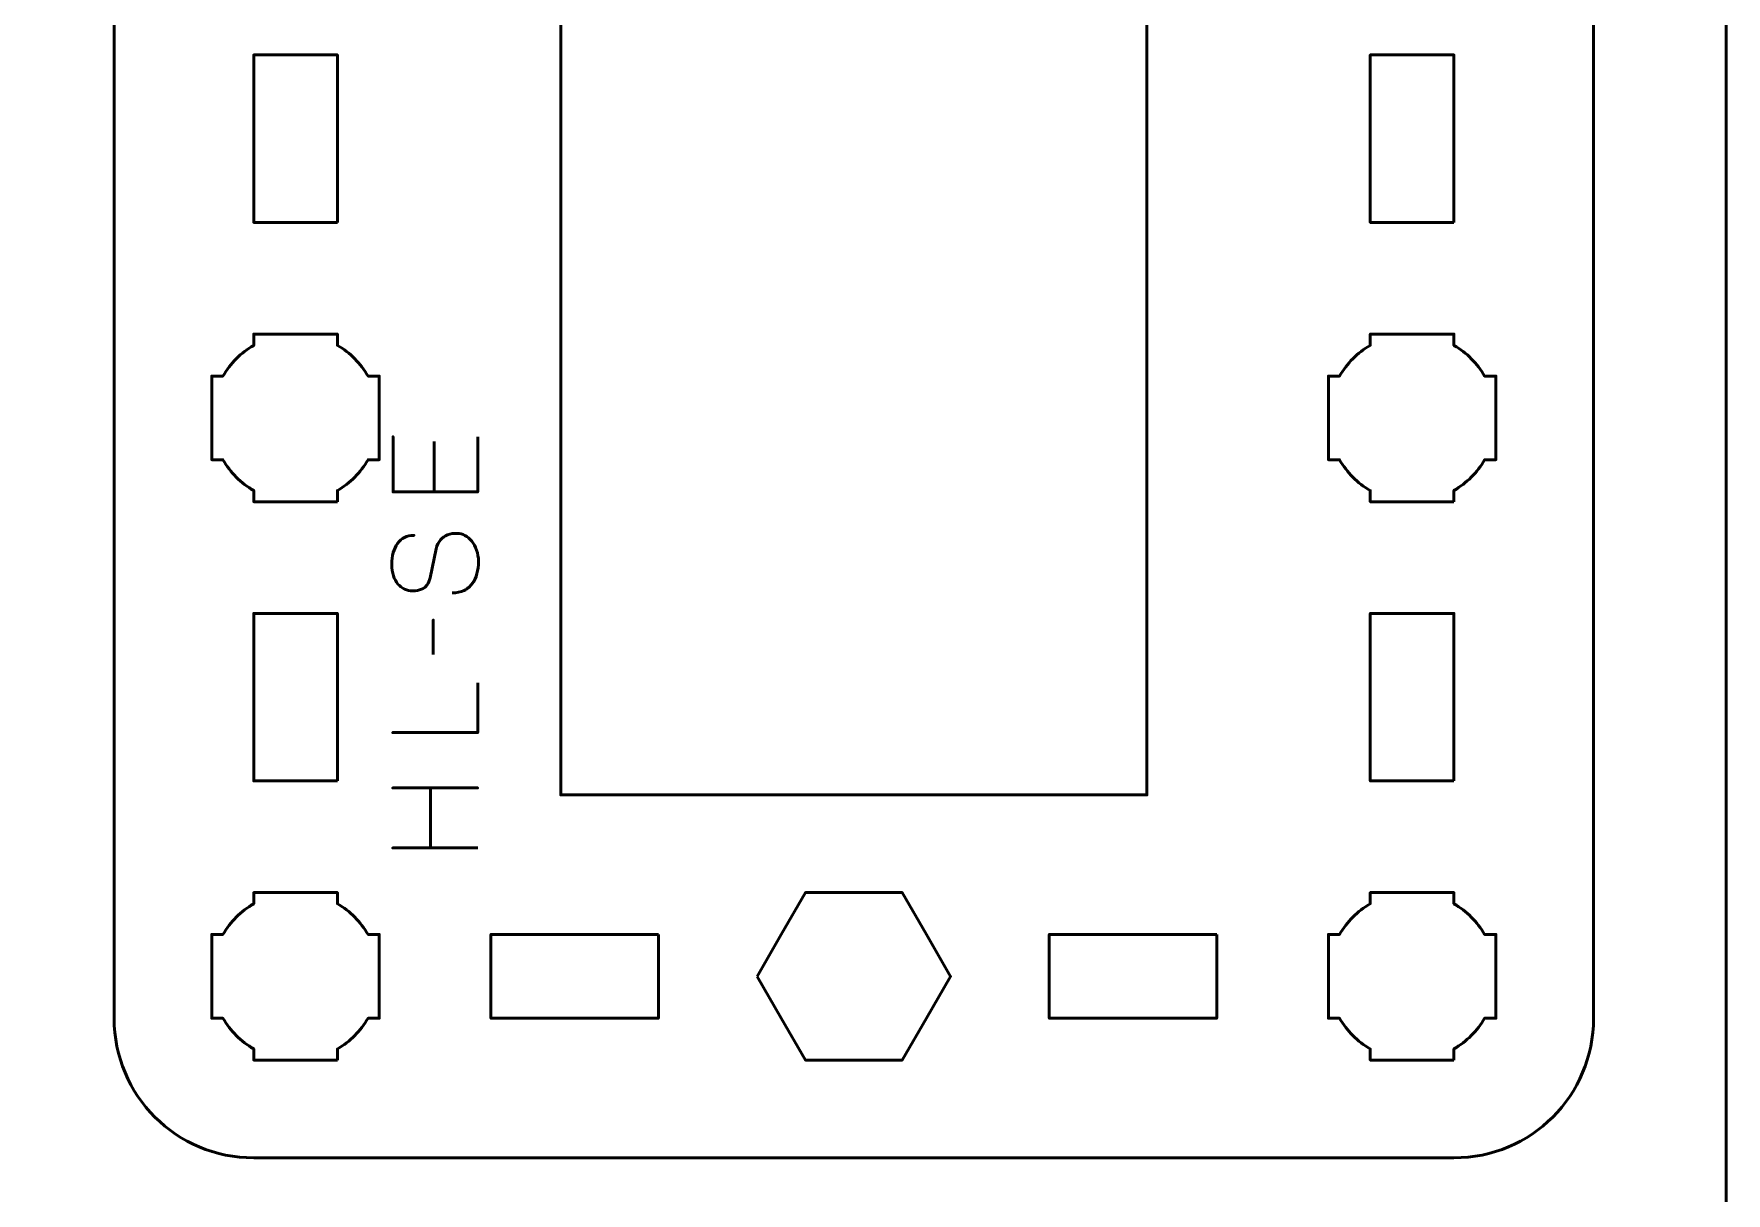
# Model space of a CAD drawing. Header units: centimetres. Extents: x -22.6 to 1.6, y -29.7 to 0.
# Drawn here: x -4.44 to 1.63, y -24.61 to -20.46 of the extents above; entities that cross this region are included whole.
import ezdxf

# ---------------------------------------------------------------- set-up
doc = ezdxf.new("R2010")
doc.units = ezdxf.units.CM
doc.header["$MEASUREMENT"] = 0
doc.layers.add('Layer 1', color=7, linetype='Continuous')

msp = doc.modelspace()

# ---------------------------------------------------------------- linework, layer by layer
at = {"layer": 'Layer 1', "color": 22, "lineweight": 53}
msp.add_open_spline([(-22.62502, -29.19995), (-22.62502, -29.19995), (-22.62502, -0.49992), (-22.62502, -0.49992), (-22.62502, -0.49992), (-22.62502, -0.22295), (-22.40193, 0.00004), (-22.12493, 0.00004), (-22.12493, 0.00004), (-22.12493, 0.00004), (1.12492, 0.00004), (1.12492, 0.00004), (1.12492, 0.00004), (1.40206, 0.00004), (1.62502, -0.22295), (1.62502, -0.49992), (1.62502, -0.49992), (1.62502, -0.49992), (1.62502, -29.19995), (1.62502, -29.19995), (1.62502, -29.19995), (1.62502, -29.47695), (1.40206, -29.70004), (1.12492, -29.70004), (1.12492, -29.70004), (1.12492, -29.70004), (-22.12493, -29.70004), (-22.12493, -29.70004), (-22.12493, -29.70004), (-22.40193, -29.70004), (-22.62502, -29.47695), (-22.62502, -29.19995)], degree=3, knots=[0, 0, 0, 0, 0.125, 0.125, 0.125, 0.125, 0.25, 0.25, 0.25, 0.25, 0.375, 0.375, 0.375, 0.375, 0.5, 0.5, 0.5, 0.5, 0.625, 0.625, 0.625, 0.625, 0.75, 0.75, 0.75, 0.75, 0.875, 0.875, 0.875, 0.875, 1, 1, 1, 1], dxfattribs=at)
at = {"layer": 'Layer 1', "color": 114, "lineweight": 53}
msp.add_open_spline([(0.65005, -17.18746), (0.92711, -17.18754), (1.14999, -17.41061), (1.14999, -17.68756), (1.14999, -17.68756), (1.14999, -20.45415), (1.14999, -21.22077), (1.14999, -23.98736), (1.14999, -23.98736), (1.14999, -24.26436), (0.9269, -24.48746), (0.6499, -24.48746), (0.6499, -24.48746), (0.6499, -24.48746), (-3.64996, -24.48746), (-3.64996, -24.48746), (-3.64996, -24.48746), (-3.92709, -24.48746), (-4.15005, -24.26436), (-4.15005, -23.98736), (-4.15005, -23.98736), (-4.15005, -21.22077), (-4.15005, -20.45415), (-4.15005, -17.68756), (-4.15005, -17.68756), (-4.15005, -17.41056), (-3.92696, -17.18746), (-3.64996, -17.18746), (-3.64996, -17.18746), (-3.64996, -17.18746), (0.65005, -17.18746), (0.65005, -17.18746)], degree=3, knots=[0, 0, 0, 0, 0.125, 0.125, 0.125, 0.125, 0.25, 0.25, 0.25, 0.25, 0.375, 0.375, 0.375, 0.375, 0.5, 0.5, 0.5, 0.5, 0.625, 0.625, 0.625, 0.625, 0.75, 0.75, 0.75, 0.75, 0.875, 0.875, 0.875, 0.875, 1, 1, 1, 1], dxfattribs=at)
at = {"layer": 'Layer 1', "color": 250, "lineweight": 53}
for points, knots in [([(-2.55002, -18.48746), (-1.29986, -18.48746), (-1.70022, -18.48746), (-0.45003, -18.48746), (-0.45003, -18.48746), (-0.45004, -20.4045), (-0.45005, -21.24894), (-0.45004, -23.18746), (-0.45004, -23.18746), (-1.32721, -23.18746), (-1.67285, -23.18746), (-2.55003, -23.18746), (-2.55003, -23.18746), (-2.55003, -21.28598), (-2.55002, -20.37729), (-2.55002, -18.48746)], [0, 0, 0, 0, 0.25, 0.25, 0.25, 0.25, 0.5, 0.5, 0.5, 0.5, 0.75, 0.75, 0.75, 0.75, 1, 1, 1, 1]), ([(-3.34996, -21.13741), (-3.34996, -21.13741), (-3.64996, -21.13741), (-3.64996, -21.13741), (-3.64996, -21.13741), (-3.64996, -21.13741), (-3.64996, -20.53742), (-3.64996, -20.53742), (-3.64996, -20.53742), (-3.64996, -20.53742), (-3.34996, -20.53742), (-3.34996, -20.53742), (-3.34996, -20.53742), (-3.34996, -20.53742), (-3.34996, -21.13741), (-3.34996, -21.13741)], [0, 0, 0, 0, 0.25, 0.25, 0.25, 0.25, 0.5, 0.5, 0.5, 0.5, 0.75, 0.75, 0.75, 0.75, 1, 1, 1, 1]), ([(0.65004, -21.13741), (0.65004, -21.13741), (0.35004, -21.13741), (0.35004, -21.13741), (0.35004, -21.13741), (0.35004, -21.13741), (0.35004, -20.53742), (0.35004, -20.53742), (0.35004, -20.53742), (0.35004, -20.53742), (0.65004, -20.53742), (0.65004, -20.53742), (0.65004, -20.53742), (0.65004, -20.53742), (0.65004, -21.13741), (0.65004, -21.13741)], [0, 0, 0, 0, 0.25, 0.25, 0.25, 0.25, 0.5, 0.5, 0.5, 0.5, 0.75, 0.75, 0.75, 0.75, 1, 1, 1, 1]), ([(-3.34996, -22.13741), (-3.34996, -22.13741), (-3.49848, -22.13741), (-3.49848, -22.13741), (-3.49848, -22.13741), (-3.49848, -22.13741), (-3.50003, -22.13743), (-3.50003, -22.13743), (-3.50003, -22.13743), (-3.50003, -22.13743), (-3.50158, -22.13741), (-3.50158, -22.13741), (-3.50158, -22.13741), (-3.50158, -22.13741), (-3.64996, -22.13741), (-3.64996, -22.13741), (-3.64996, -22.13741), (-3.64996, -22.13741), (-3.64996, -22.09732), (-3.64996, -22.09732), (-3.64996, -22.09732), (-3.69553, -22.07097), (-3.73351, -22.03297), (-3.75987, -21.98742), (-3.75987, -21.98742), (-3.75987, -21.98742), (-3.79996, -21.98742), (-3.79996, -21.98742), (-3.79996, -21.98742), (-3.79996, -21.98742), (-3.79996, -21.84337), (-3.79996, -21.84337), (-3.79996, -21.84337), (-3.79996, -21.84337), (-3.80002, -21.83743), (-3.80002, -21.83743), (-3.80002, -21.83743), (-3.80002, -21.83743), (-3.79996, -21.83149), (-3.79996, -21.83149), (-3.79996, -21.83149), (-3.79996, -21.83149), (-3.79996, -21.68742), (-3.79996, -21.68742), (-3.79996, -21.68742), (-3.79996, -21.68742), (-3.75989, -21.68742), (-3.75989, -21.68742), (-3.75989, -21.68742), (-3.73353, -21.64185), (-3.69554, -21.60386), (-3.64996, -21.57752), (-3.64996, -21.57752), (-3.64996, -21.57752), (-3.64996, -21.53742), (-3.64996, -21.53742), (-3.64996, -21.53742), (-3.64996, -21.53742), (-3.34996, -21.53742), (-3.34996, -21.53742), (-3.34996, -21.53742), (-3.34996, -21.53742), (-3.34996, -21.57761), (-3.34996, -21.57761), (-3.34996, -21.57761), (-3.30446, -21.60395), (-3.26652, -21.64191), (-3.24018, -21.68742), (-3.24018, -21.68742), (-3.24018, -21.68742), (-3.19997, -21.68742), (-3.19997, -21.68742), (-3.19997, -21.68742), (-3.19997, -21.68742), (-3.19997, -21.98742), (-3.19997, -21.98742), (-3.19997, -21.98742), (-3.19997, -21.98742), (-3.2402, -21.98742), (-3.2402, -21.98742), (-3.2402, -21.98742), (-3.26654, -22.03292), (-3.30447, -22.07088), (-3.34996, -22.09722), (-3.34996, -22.09722), (-3.34996, -22.09722), (-3.34996, -22.13741), (-3.34996, -22.13741)], [0, 0, 0, 0, 0.0454545, 0.0454545, 0.0454545, 0.0454545, 0.0909091, 0.0909091, 0.0909091, 0.0909091, 0.1363636, 0.1363636, 0.1363636, 0.1363636, 0.1818182, 0.1818182, 0.1818182, 0.1818182, 0.2272727, 0.2272727, 0.2272727, 0.2272727, 0.2727273, 0.2727273, 0.2727273, 0.2727273, 0.3181818, 0.3181818, 0.3181818, 0.3181818, 0.3636364, 0.3636364, 0.3636364, 0.3636364, 0.4090909, 0.4090909, 0.4090909, 0.4090909, 0.4545455, 0.4545455, 0.4545455, 0.4545455, 0.5, 0.5, 0.5, 0.5, 0.5454545, 0.5454545, 0.5454545, 0.5454545, 0.5909091, 0.5909091, 0.5909091, 0.5909091, 0.6363636, 0.6363636, 0.6363636, 0.6363636, 0.6818182, 0.6818182, 0.6818182, 0.6818182, 0.7272727, 0.7272727, 0.7272727, 0.7272727, 0.7727273, 0.7727273, 0.7727273, 0.7727273, 0.8181818, 0.8181818, 0.8181818, 0.8181818, 0.8636364, 0.8636364, 0.8636364, 0.8636364, 0.9090909, 0.9090909, 0.9090909, 0.9090909, 0.9545455, 0.9545455, 0.9545455, 0.9545455, 1, 1, 1, 1]), ([(0.65004, -22.13741), (0.65004, -22.13741), (0.50152, -22.13741), (0.50152, -22.13741), (0.50152, -22.13741), (0.50152, -22.13741), (0.49997, -22.13743), (0.49997, -22.13743), (0.49997, -22.13743), (0.49997, -22.13743), (0.49842, -22.13741), (0.49842, -22.13741), (0.49842, -22.13741), (0.49842, -22.13741), (0.35004, -22.13741), (0.35004, -22.13741), (0.35004, -22.13741), (0.35004, -22.13741), (0.35004, -22.09732), (0.35004, -22.09732), (0.35004, -22.09732), (0.30447, -22.07097), (0.26649, -22.03297), (0.24013, -21.98742), (0.24013, -21.98742), (0.24013, -21.98742), (0.20004, -21.98742), (0.20004, -21.98742), (0.20004, -21.98742), (0.20004, -21.98742), (0.20004, -21.84337), (0.20004, -21.84337), (0.20004, -21.84337), (0.20004, -21.84337), (0.19998, -21.83743), (0.19998, -21.83743), (0.19998, -21.83743), (0.19998, -21.83743), (0.20004, -21.83149), (0.20004, -21.83149), (0.20004, -21.83149), (0.20004, -21.83149), (0.20004, -21.68742), (0.20004, -21.68742), (0.20004, -21.68742), (0.20004, -21.68742), (0.24011, -21.68742), (0.24011, -21.68742), (0.24011, -21.68742), (0.26647, -21.64185), (0.30446, -21.60386), (0.35004, -21.57752), (0.35004, -21.57752), (0.35004, -21.57752), (0.35004, -21.53742), (0.35004, -21.53742), (0.35004, -21.53742), (0.35004, -21.53742), (0.65004, -21.53742), (0.65004, -21.53742), (0.65004, -21.53742), (0.65004, -21.53742), (0.65004, -21.57761), (0.65004, -21.57761), (0.65004, -21.57761), (0.69554, -21.60395), (0.73348, -21.64191), (0.75982, -21.68742), (0.75982, -21.68742), (0.75982, -21.68742), (0.80003, -21.68742), (0.80003, -21.68742), (0.80003, -21.68742), (0.80003, -21.68742), (0.80003, -21.98742), (0.80003, -21.98742), (0.80003, -21.98742), (0.80003, -21.98742), (0.7598, -21.98742), (0.7598, -21.98742), (0.7598, -21.98742), (0.73346, -22.03292), (0.69553, -22.07088), (0.65004, -22.09722), (0.65004, -22.09722), (0.65004, -22.09722), (0.65004, -22.13741), (0.65004, -22.13741)], [0, 0, 0, 0, 0.0454545, 0.0454545, 0.0454545, 0.0454545, 0.0909091, 0.0909091, 0.0909091, 0.0909091, 0.1363636, 0.1363636, 0.1363636, 0.1363636, 0.1818182, 0.1818182, 0.1818182, 0.1818182, 0.2272727, 0.2272727, 0.2272727, 0.2272727, 0.2727273, 0.2727273, 0.2727273, 0.2727273, 0.3181818, 0.3181818, 0.3181818, 0.3181818, 0.3636364, 0.3636364, 0.3636364, 0.3636364, 0.4090909, 0.4090909, 0.4090909, 0.4090909, 0.4545455, 0.4545455, 0.4545455, 0.4545455, 0.5, 0.5, 0.5, 0.5, 0.5454545, 0.5454545, 0.5454545, 0.5454545, 0.5909091, 0.5909091, 0.5909091, 0.5909091, 0.6363636, 0.6363636, 0.6363636, 0.6363636, 0.6818182, 0.6818182, 0.6818182, 0.6818182, 0.7272727, 0.7272727, 0.7272727, 0.7272727, 0.7727273, 0.7727273, 0.7727273, 0.7727273, 0.8181818, 0.8181818, 0.8181818, 0.8181818, 0.8636364, 0.8636364, 0.8636364, 0.8636364, 0.9090909, 0.9090909, 0.9090909, 0.9090909, 0.9545455, 0.9545455, 0.9545455, 0.9545455, 1, 1, 1, 1]), ([(-3.34996, -23.13741), (-3.34996, -23.13741), (-3.64996, -23.13741), (-3.64996, -23.13741), (-3.64996, -23.13741), (-3.64996, -23.13741), (-3.64996, -22.53742), (-3.64996, -22.53742), (-3.64996, -22.53742), (-3.64996, -22.53742), (-3.34996, -22.53742), (-3.34996, -22.53742), (-3.34996, -22.53742), (-3.34996, -22.53742), (-3.34996, -23.13741), (-3.34996, -23.13741)], [0, 0, 0, 0, 0.25, 0.25, 0.25, 0.25, 0.5, 0.5, 0.5, 0.5, 0.75, 0.75, 0.75, 0.75, 1, 1, 1, 1]), ([(0.6499, -23.13741), (0.6499, -23.13741), (0.34989, -23.13741), (0.34989, -23.13741), (0.34989, -23.13741), (0.34989, -23.13741), (0.34989, -22.53742), (0.34989, -22.53742), (0.34989, -22.53742), (0.34989, -22.53742), (0.6499, -22.53742), (0.6499, -22.53742), (0.6499, -22.53742), (0.6499, -22.53742), (0.6499, -23.13741), (0.6499, -23.13741)], [0, 0, 0, 0, 0.25, 0.25, 0.25, 0.25, 0.5, 0.5, 0.5, 0.5, 0.75, 0.75, 0.75, 0.75, 1, 1, 1, 1]), ([(-3.34996, -24.13741), (-3.34996, -24.13741), (-3.49848, -24.13741), (-3.49848, -24.13741), (-3.49848, -24.13741), (-3.49848, -24.13741), (-3.50003, -24.13743), (-3.50003, -24.13743), (-3.50003, -24.13743), (-3.50003, -24.13743), (-3.50158, -24.13741), (-3.50158, -24.13741), (-3.50158, -24.13741), (-3.50158, -24.13741), (-3.64996, -24.13741), (-3.64996, -24.13741), (-3.64996, -24.13741), (-3.64996, -24.13741), (-3.64996, -24.09732), (-3.64996, -24.09732), (-3.64996, -24.09732), (-3.69553, -24.07097), (-3.73351, -24.03297), (-3.75987, -23.98742), (-3.75987, -23.98742), (-3.75987, -23.98742), (-3.79996, -23.98742), (-3.79996, -23.98742), (-3.79996, -23.98742), (-3.79996, -23.98742), (-3.79996, -23.84337), (-3.79996, -23.84337), (-3.79996, -23.84337), (-3.79996, -23.84337), (-3.80002, -23.83743), (-3.80002, -23.83743), (-3.80002, -23.83743), (-3.80002, -23.83743), (-3.79996, -23.83149), (-3.79996, -23.83149), (-3.79996, -23.83149), (-3.79996, -23.83149), (-3.79996, -23.68742), (-3.79996, -23.68742), (-3.79996, -23.68742), (-3.79996, -23.68742), (-3.75989, -23.68742), (-3.75989, -23.68742), (-3.75989, -23.68742), (-3.73353, -23.64185), (-3.69554, -23.60386), (-3.64996, -23.57752), (-3.64996, -23.57752), (-3.64996, -23.57752), (-3.64996, -23.53742), (-3.64996, -23.53742), (-3.64996, -23.53742), (-3.64996, -23.53742), (-3.34996, -23.53742), (-3.34996, -23.53742), (-3.34996, -23.53742), (-3.34996, -23.53742), (-3.34996, -23.57761), (-3.34996, -23.57761), (-3.34996, -23.57761), (-3.30446, -23.60395), (-3.26652, -23.64191), (-3.24018, -23.68742), (-3.24018, -23.68742), (-3.24018, -23.68742), (-3.19997, -23.68742), (-3.19997, -23.68742), (-3.19997, -23.68742), (-3.19997, -23.68742), (-3.19997, -23.98742), (-3.19997, -23.98742), (-3.19997, -23.98742), (-3.19997, -23.98742), (-3.2402, -23.98742), (-3.2402, -23.98742), (-3.2402, -23.98742), (-3.26654, -24.03292), (-3.30447, -24.07088), (-3.34996, -24.09722), (-3.34996, -24.09722), (-3.34996, -24.09722), (-3.34996, -24.13741), (-3.34996, -24.13741)], [0, 0, 0, 0, 0.0454545, 0.0454545, 0.0454545, 0.0454545, 0.0909091, 0.0909091, 0.0909091, 0.0909091, 0.1363636, 0.1363636, 0.1363636, 0.1363636, 0.1818182, 0.1818182, 0.1818182, 0.1818182, 0.2272727, 0.2272727, 0.2272727, 0.2272727, 0.2727273, 0.2727273, 0.2727273, 0.2727273, 0.3181818, 0.3181818, 0.3181818, 0.3181818, 0.3636364, 0.3636364, 0.3636364, 0.3636364, 0.4090909, 0.4090909, 0.4090909, 0.4090909, 0.4545455, 0.4545455, 0.4545455, 0.4545455, 0.5, 0.5, 0.5, 0.5, 0.5454545, 0.5454545, 0.5454545, 0.5454545, 0.5909091, 0.5909091, 0.5909091, 0.5909091, 0.6363636, 0.6363636, 0.6363636, 0.6363636, 0.6818182, 0.6818182, 0.6818182, 0.6818182, 0.7272727, 0.7272727, 0.7272727, 0.7272727, 0.7727273, 0.7727273, 0.7727273, 0.7727273, 0.8181818, 0.8181818, 0.8181818, 0.8181818, 0.8636364, 0.8636364, 0.8636364, 0.8636364, 0.9090909, 0.9090909, 0.9090909, 0.9090909, 0.9545455, 0.9545455, 0.9545455, 0.9545455, 1, 1, 1, 1]), ([(-1.84641, -23.83747), (-1.84641, -23.83747), (-1.75981, -23.68746), (-1.75981, -23.68746), (-1.75981, -23.68746), (-1.75981, -23.68746), (-1.67321, -23.53747), (-1.67321, -23.53747), (-1.67321, -23.53747), (-1.67321, -23.53747), (-1.5, -23.53747), (-1.5, -23.53747), (-1.5, -23.53747), (-1.5, -23.53747), (-1.32679, -23.53747), (-1.32679, -23.53747), (-1.32679, -23.53747), (-1.32679, -23.53747), (-1.24019, -23.68746), (-1.24019, -23.68746), (-1.24019, -23.68746), (-1.24019, -23.68746), (-1.15359, -23.83747), (-1.15359, -23.83747), (-1.15359, -23.83747), (-1.15359, -23.83747), (-1.24019, -23.98748), (-1.24019, -23.98748), (-1.24019, -23.98748), (-1.24019, -23.98748), (-1.32679, -24.13747), (-1.32679, -24.13747), (-1.32679, -24.13747), (-1.32679, -24.13747), (-1.5, -24.13747), (-1.5, -24.13747), (-1.5, -24.13747), (-1.5, -24.13747), (-1.67321, -24.13747), (-1.67321, -24.13747), (-1.67321, -24.13747), (-1.67321, -24.13747), (-1.75981, -23.98748), (-1.75981, -23.98748), (-1.75981, -23.98748), (-1.75981, -23.98748), (-1.84641, -23.83747), (-1.84641, -23.83747)], [0, 0, 0, 0, 0.0833333, 0.0833333, 0.0833333, 0.0833333, 0.1666667, 0.1666667, 0.1666667, 0.1666667, 0.25, 0.25, 0.25, 0.25, 0.3333333, 0.3333333, 0.3333333, 0.3333333, 0.4166667, 0.4166667, 0.4166667, 0.4166667, 0.5, 0.5, 0.5, 0.5, 0.5833333, 0.5833333, 0.5833333, 0.5833333, 0.6666667, 0.6666667, 0.6666667, 0.6666667, 0.75, 0.75, 0.75, 0.75, 0.8333333, 0.8333333, 0.8333333, 0.8333333, 0.9166667, 0.9166667, 0.9166667, 0.9166667, 1, 1, 1, 1]), ([(0.65004, -24.13741), (0.65004, -24.13741), (0.50152, -24.13741), (0.50152, -24.13741), (0.50152, -24.13741), (0.50152, -24.13741), (0.49997, -24.13743), (0.49997, -24.13743), (0.49997, -24.13743), (0.49997, -24.13743), (0.49842, -24.13741), (0.49842, -24.13741), (0.49842, -24.13741), (0.49842, -24.13741), (0.35004, -24.13741), (0.35004, -24.13741), (0.35004, -24.13741), (0.35004, -24.13741), (0.35004, -24.09732), (0.35004, -24.09732), (0.35004, -24.09732), (0.30447, -24.07097), (0.26649, -24.03297), (0.24013, -23.98742), (0.24013, -23.98742), (0.24013, -23.98742), (0.20004, -23.98742), (0.20004, -23.98742), (0.20004, -23.98742), (0.20004, -23.98742), (0.20004, -23.84337), (0.20004, -23.84337), (0.20004, -23.84337), (0.20004, -23.84337), (0.19998, -23.83743), (0.19998, -23.83743), (0.19998, -23.83743), (0.19998, -23.83743), (0.20004, -23.83149), (0.20004, -23.83149), (0.20004, -23.83149), (0.20004, -23.83149), (0.20004, -23.68742), (0.20004, -23.68742), (0.20004, -23.68742), (0.20004, -23.68742), (0.24011, -23.68742), (0.24011, -23.68742), (0.24011, -23.68742), (0.26647, -23.64185), (0.30446, -23.60386), (0.35004, -23.57752), (0.35004, -23.57752), (0.35004, -23.57752), (0.35004, -23.53742), (0.35004, -23.53742), (0.35004, -23.53742), (0.35004, -23.53742), (0.65004, -23.53742), (0.65004, -23.53742), (0.65004, -23.53742), (0.65004, -23.53742), (0.65004, -23.57761), (0.65004, -23.57761), (0.65004, -23.57761), (0.69554, -23.60395), (0.73348, -23.64191), (0.75982, -23.68742), (0.75982, -23.68742), (0.75982, -23.68742), (0.80003, -23.68742), (0.80003, -23.68742), (0.80003, -23.68742), (0.80003, -23.68742), (0.80003, -23.98742), (0.80003, -23.98742), (0.80003, -23.98742), (0.80003, -23.98742), (0.7598, -23.98742), (0.7598, -23.98742), (0.7598, -23.98742), (0.73346, -24.03292), (0.69553, -24.07088), (0.65004, -24.09722), (0.65004, -24.09722), (0.65004, -24.09722), (0.65004, -24.13741), (0.65004, -24.13741)], [0, 0, 0, 0, 0.0454545, 0.0454545, 0.0454545, 0.0454545, 0.0909091, 0.0909091, 0.0909091, 0.0909091, 0.1363636, 0.1363636, 0.1363636, 0.1363636, 0.1818182, 0.1818182, 0.1818182, 0.1818182, 0.2272727, 0.2272727, 0.2272727, 0.2272727, 0.2727273, 0.2727273, 0.2727273, 0.2727273, 0.3181818, 0.3181818, 0.3181818, 0.3181818, 0.3636364, 0.3636364, 0.3636364, 0.3636364, 0.4090909, 0.4090909, 0.4090909, 0.4090909, 0.4545455, 0.4545455, 0.4545455, 0.4545455, 0.5, 0.5, 0.5, 0.5, 0.5454545, 0.5454545, 0.5454545, 0.5454545, 0.5909091, 0.5909091, 0.5909091, 0.5909091, 0.6363636, 0.6363636, 0.6363636, 0.6363636, 0.6818182, 0.6818182, 0.6818182, 0.6818182, 0.7272727, 0.7272727, 0.7272727, 0.7272727, 0.7727273, 0.7727273, 0.7727273, 0.7727273, 0.8181818, 0.8181818, 0.8181818, 0.8181818, 0.8636364, 0.8636364, 0.8636364, 0.8636364, 0.9090909, 0.9090909, 0.9090909, 0.9090909, 0.9545455, 0.9545455, 0.9545455, 0.9545455, 1, 1, 1, 1]), ([(-2.19996, -23.68751), (-2.19996, -23.68751), (-2.19996, -23.98752), (-2.19996, -23.98752), (-2.19996, -23.98752), (-2.19996, -23.98752), (-2.79995, -23.98752), (-2.79995, -23.98752), (-2.79995, -23.98752), (-2.79995, -23.98752), (-2.79995, -23.68751), (-2.79995, -23.68751), (-2.79995, -23.68751), (-2.79995, -23.68751), (-2.19996, -23.68751), (-2.19996, -23.68751)], [0, 0, 0, 0, 0.25, 0.25, 0.25, 0.25, 0.5, 0.5, 0.5, 0.5, 0.75, 0.75, 0.75, 0.75, 1, 1, 1, 1]), ([(-0.19996, -23.68751), (-0.19996, -23.68751), (-0.19996, -23.98752), (-0.19996, -23.98752), (-0.19996, -23.98752), (-0.19996, -23.98752), (-0.79995, -23.98752), (-0.79995, -23.98752), (-0.79995, -23.98752), (-0.79995, -23.98752), (-0.79995, -23.68751), (-0.79995, -23.68751), (-0.79995, -23.68751), (-0.79995, -23.68751), (-0.19996, -23.68751), (-0.19996, -23.68751)], [0, 0, 0, 0, 0.25, 0.25, 0.25, 0.25, 0.5, 0.5, 0.5, 0.5, 0.75, 0.75, 0.75, 0.75, 1, 1, 1, 1])]:
    msp.add_open_spline(points, degree=3, knots=knots, dxfattribs=at)
at = {"layer": 'Layer 1', "color": 30, "lineweight": 53}
for points, knots in [([(-2.84719, -21.905), (-2.84719, -21.905), (-2.84719, -22.10227), (-2.84719, -22.10227), (-2.84719, -22.10227), (-2.84719, -22.10227), (-3.15072, -22.10227), (-3.15072, -22.10227), (-3.15072, -22.10227), (-3.15072, -22.10227), (-3.15072, -21.905), (-3.15072, -21.905), (-3.15072, -21.905), (-3.15072, -21.905), (-3.15072, -22.10227), (-3.15072, -22.10227), (-3.15072, -22.10227), (-3.15072, -22.10227), (-2.84719, -22.10227), (-2.84719, -22.10227), (-2.84719, -22.10227), (-2.84719, -22.10227), (-2.84719, -21.905), (-2.84719, -21.905)], [0, 0, 0, 0, 0.1666667, 0.1666667, 0.1666667, 0.1666667, 0.3333333, 0.3333333, 0.3333333, 0.3333333, 0.5, 0.5, 0.5, 0.5, 0.6666667, 0.6666667, 0.6666667, 0.6666667, 0.8333333, 0.8333333, 0.8333333, 0.8333333, 1, 1, 1, 1]), ([(-3.0034, -21.92193), (-3.0034, -21.92193), (-3.0034, -22.10227), (-3.0034, -22.10227), (-3.0034, -22.10227), (-3.0034, -22.10227), (-3.0034, -21.92193), (-3.0034, -21.92193)], [0, 0, 0, 0, 0.5, 0.5, 0.5, 0.5, 1, 1, 1, 1]), ([(-2.93948, -22.46422), (-2.92254, -22.46408), (-2.90808, -22.46112), (-2.89608, -22.45519), (-2.89608, -22.45519), (-2.88402, -22.44933), (-2.87421, -22.44115), (-2.86666, -22.43085), (-2.86666, -22.43085), (-2.85904, -22.42048), (-2.85347, -22.40855), (-2.84994, -22.39508), (-2.84994, -22.39508), (-2.84634, -22.38167), (-2.84458, -22.36728), (-2.84465, -22.35204), (-2.84465, -22.35204), (-2.84472, -22.33666), (-2.84698, -22.32283), (-2.85128, -22.31048), (-2.85128, -22.31048), (-2.85559, -22.2982), (-2.86137, -22.28769), (-2.86864, -22.27887), (-2.86864, -22.27887), (-2.87591, -22.27012), (-2.88402, -22.26335), (-2.89305, -22.25855), (-2.89305, -22.25855), (-2.90208, -22.25375), (-2.91132, -22.25121), (-2.92085, -22.25086), (-2.92085, -22.25086), (-2.93334, -22.25044), (-2.94477, -22.25227), (-2.95507, -22.25629), (-2.95507, -22.25629), (-2.96537, -22.26032), (-2.97398, -22.26653), (-2.98103, -22.27492), (-2.98103, -22.27492), (-2.98809, -22.28325), (-2.99303, -22.29376), (-2.99578, -22.30632), (-2.99578, -22.30632), (-2.99578, -22.30632), (-3.01822, -22.41003), (-3.01822, -22.41003), (-3.01822, -22.41003), (-3.02026, -22.41977), (-3.02372, -22.42817), (-3.02852, -22.43508), (-3.02852, -22.43508), (-3.03338, -22.442), (-3.04009, -22.44736), (-3.0487, -22.45103), (-3.0487, -22.45103), (-3.05723, -22.4547), (-3.0681, -22.4566), (-3.08129, -22.4566), (-3.08129, -22.4566), (-3.09131, -22.4566), (-3.10076, -22.45455), (-3.10965, -22.45039), (-3.10965, -22.45039), (-3.11854, -22.4463), (-3.12638, -22.44023), (-3.13322, -22.43226), (-3.13322, -22.43226), (-3.14013, -22.42429), (-3.1455, -22.41441), (-3.14938, -22.4027), (-3.14938, -22.4027), (-3.15333, -22.39091), (-3.1553, -22.37744), (-3.15537, -22.3622), (-3.15537, -22.3622), (-3.15537, -22.34689), (-3.15361, -22.33285), (-3.15008, -22.32001), (-3.15008, -22.32001), (-3.14655, -22.30724), (-3.14147, -22.29616), (-3.1347, -22.28685), (-3.1347, -22.28685), (-3.12793, -22.27753), (-3.1196, -22.27034), (-3.10987, -22.2654), (-3.10987, -22.2654), (-3.10006, -22.26046), (-3.08884, -22.25813), (-3.07621, -22.25848), (-3.07621, -22.25848), (-3.08884, -22.25813), (-3.10006, -22.26046), (-3.10987, -22.2654), (-3.10987, -22.2654), (-3.1196, -22.27034), (-3.12793, -22.27753), (-3.1347, -22.28685), (-3.1347, -22.28685), (-3.14147, -22.29616), (-3.14655, -22.30724), (-3.15008, -22.32001), (-3.15008, -22.32001), (-3.15361, -22.33285), (-3.15537, -22.34689), (-3.15537, -22.3622), (-3.15537, -22.3622), (-3.1553, -22.37744), (-3.15333, -22.39091), (-3.14938, -22.4027), (-3.14938, -22.4027), (-3.1455, -22.41441), (-3.14013, -22.42429), (-3.13322, -22.43226), (-3.13322, -22.43226), (-3.12638, -22.44023), (-3.11854, -22.4463), (-3.10965, -22.45039), (-3.10965, -22.45039), (-3.10076, -22.45455), (-3.09131, -22.4566), (-3.08129, -22.4566), (-3.08129, -22.4566), (-3.0681, -22.4566), (-3.05723, -22.45477), (-3.04877, -22.45124), (-3.04877, -22.45124), (-3.04023, -22.44764), (-3.0336, -22.44235), (-3.02873, -22.43543), (-3.02873, -22.43543), (-3.02393, -22.42852), (-3.0204, -22.42005), (-3.01822, -22.41003), (-3.01822, -22.41003), (-3.01822, -22.41003), (-2.99578, -22.30632), (-2.99578, -22.30632), (-2.99578, -22.30632), (-2.99303, -22.29348), (-2.98809, -22.28289), (-2.98103, -22.27457), (-2.98103, -22.27457), (-2.97398, -22.26617), (-2.96537, -22.26003), (-2.95507, -22.25608), (-2.95507, -22.25608), (-2.94477, -22.2522), (-2.93334, -22.25044), (-2.92085, -22.25086), (-2.92085, -22.25086), (-2.91132, -22.25121), (-2.90208, -22.25375), (-2.89305, -22.25855), (-2.89305, -22.25855), (-2.88402, -22.26335), (-2.87591, -22.27012), (-2.86864, -22.27887), (-2.86864, -22.27887), (-2.86137, -22.28769), (-2.85559, -22.2982), (-2.85128, -22.31048), (-2.85128, -22.31048), (-2.84698, -22.32283), (-2.84472, -22.33666), (-2.84465, -22.35204), (-2.84465, -22.35204), (-2.84458, -22.36728), (-2.84634, -22.38167), (-2.84994, -22.39508), (-2.84994, -22.39508), (-2.85347, -22.40855), (-2.85904, -22.42048), (-2.86666, -22.43085), (-2.86666, -22.43085), (-2.87421, -22.44115), (-2.88402, -22.44933), (-2.89608, -22.45519), (-2.89608, -22.45519), (-2.90808, -22.46112), (-2.92254, -22.46408), (-2.93948, -22.46422)], [0, 0, 0, 0, 0.0217391, 0.0217391, 0.0217391, 0.0217391, 0.0434783, 0.0434783, 0.0434783, 0.0434783, 0.0652174, 0.0652174, 0.0652174, 0.0652174, 0.0869565, 0.0869565, 0.0869565, 0.0869565, 0.1086957, 0.1086957, 0.1086957, 0.1086957, 0.1304348, 0.1304348, 0.1304348, 0.1304348, 0.1521739, 0.1521739, 0.1521739, 0.1521739, 0.173913, 0.173913, 0.173913, 0.173913, 0.1956522, 0.1956522, 0.1956522, 0.1956522, 0.2173913, 0.2173913, 0.2173913, 0.2173913, 0.2391304, 0.2391304, 0.2391304, 0.2391304, 0.2608696, 0.2608696, 0.2608696, 0.2608696, 0.2826087, 0.2826087, 0.2826087, 0.2826087, 0.3043478, 0.3043478, 0.3043478, 0.3043478, 0.326087, 0.326087, 0.326087, 0.326087, 0.3478261, 0.3478261, 0.3478261, 0.3478261, 0.3695652, 0.3695652, 0.3695652, 0.3695652, 0.3913043, 0.3913043, 0.3913043, 0.3913043, 0.4130435, 0.4130435, 0.4130435, 0.4130435, 0.4347826, 0.4347826, 0.4347826, 0.4347826, 0.4565217, 0.4565217, 0.4565217, 0.4565217, 0.4782609, 0.4782609, 0.4782609, 0.4782609, 0.5, 0.5, 0.5, 0.5, 0.5217391, 0.5217391, 0.5217391, 0.5217391, 0.5434783, 0.5434783, 0.5434783, 0.5434783, 0.5652174, 0.5652174, 0.5652174, 0.5652174, 0.5869565, 0.5869565, 0.5869565, 0.5869565, 0.6086957, 0.6086957, 0.6086957, 0.6086957, 0.6304348, 0.6304348, 0.6304348, 0.6304348, 0.6521739, 0.6521739, 0.6521739, 0.6521739, 0.673913, 0.673913, 0.673913, 0.673913, 0.6956522, 0.6956522, 0.6956522, 0.6956522, 0.7173913, 0.7173913, 0.7173913, 0.7173913, 0.7391304, 0.7391304, 0.7391304, 0.7391304, 0.7608696, 0.7608696, 0.7608696, 0.7608696, 0.7826087, 0.7826087, 0.7826087, 0.7826087, 0.8043478, 0.8043478, 0.8043478, 0.8043478, 0.826087, 0.826087, 0.826087, 0.826087, 0.8478261, 0.8478261, 0.8478261, 0.8478261, 0.8695652, 0.8695652, 0.8695652, 0.8695652, 0.8913043, 0.8913043, 0.8913043, 0.8913043, 0.9130435, 0.9130435, 0.9130435, 0.9130435, 0.9347826, 0.9347826, 0.9347826, 0.9347826, 0.9565217, 0.9565217, 0.9565217, 0.9565217, 0.9782609, 0.9782609, 0.9782609, 0.9782609, 1, 1, 1, 1]), ([(-3.00679, -22.68435), (-3.00679, -22.68435), (-3.00679, -22.56116), (-3.00679, -22.56116), (-3.00679, -22.56116), (-3.00679, -22.56116), (-3.00679, -22.68435), (-3.00679, -22.68435)], [0, 0, 0, 0, 0.5, 0.5, 0.5, 0.5, 1, 1, 1, 1]), ([(-2.84719, -22.78637), (-2.84719, -22.78637), (-2.84719, -22.96459), (-2.84719, -22.96459), (-2.84719, -22.96459), (-2.84719, -22.96459), (-3.15241, -22.96459), (-3.15241, -22.96459), (-3.15241, -22.96459), (-3.15241, -22.96459), (-2.84719, -22.96459), (-2.84719, -22.96459), (-2.84719, -22.96459), (-2.84719, -22.96459), (-2.84719, -22.78637), (-2.84719, -22.78637)], [0, 0, 0, 0, 0.25, 0.25, 0.25, 0.25, 0.5, 0.5, 0.5, 0.5, 0.75, 0.75, 0.75, 0.75, 1, 1, 1, 1]), ([(-2.84719, -23.37776), (-2.84719, -23.37776), (-3.0161, -23.37776), (-3.0161, -23.37776), (-3.0161, -23.37776), (-3.0161, -23.37776), (-3.0161, -23.16229), (-3.0161, -23.16229), (-3.0161, -23.16229), (-3.0161, -23.16229), (-2.84719, -23.16229), (-2.84719, -23.16229), (-2.84719, -23.16229), (-2.84719, -23.16229), (-3.15199, -23.16229), (-3.15199, -23.16229), (-3.15199, -23.16229), (-3.15199, -23.16229), (-3.0161, -23.16229), (-3.0161, -23.16229), (-3.0161, -23.16229), (-3.0161, -23.16229), (-3.0161, -23.37776), (-3.0161, -23.37776), (-3.0161, -23.37776), (-3.0161, -23.37776), (-3.15199, -23.37776), (-3.15199, -23.37776), (-3.15199, -23.37776), (-3.15199, -23.37776), (-2.84719, -23.37776), (-2.84719, -23.37776)], [0, 0, 0, 0, 0.125, 0.125, 0.125, 0.125, 0.25, 0.25, 0.25, 0.25, 0.375, 0.375, 0.375, 0.375, 0.5, 0.5, 0.5, 0.5, 0.625, 0.625, 0.625, 0.625, 0.75, 0.75, 0.75, 0.75, 0.875, 0.875, 0.875, 0.875, 1, 1, 1, 1])]:
    msp.add_open_spline(points, degree=3, knots=knots, dxfattribs=at)

doc.saveas('drawing.dxf')
